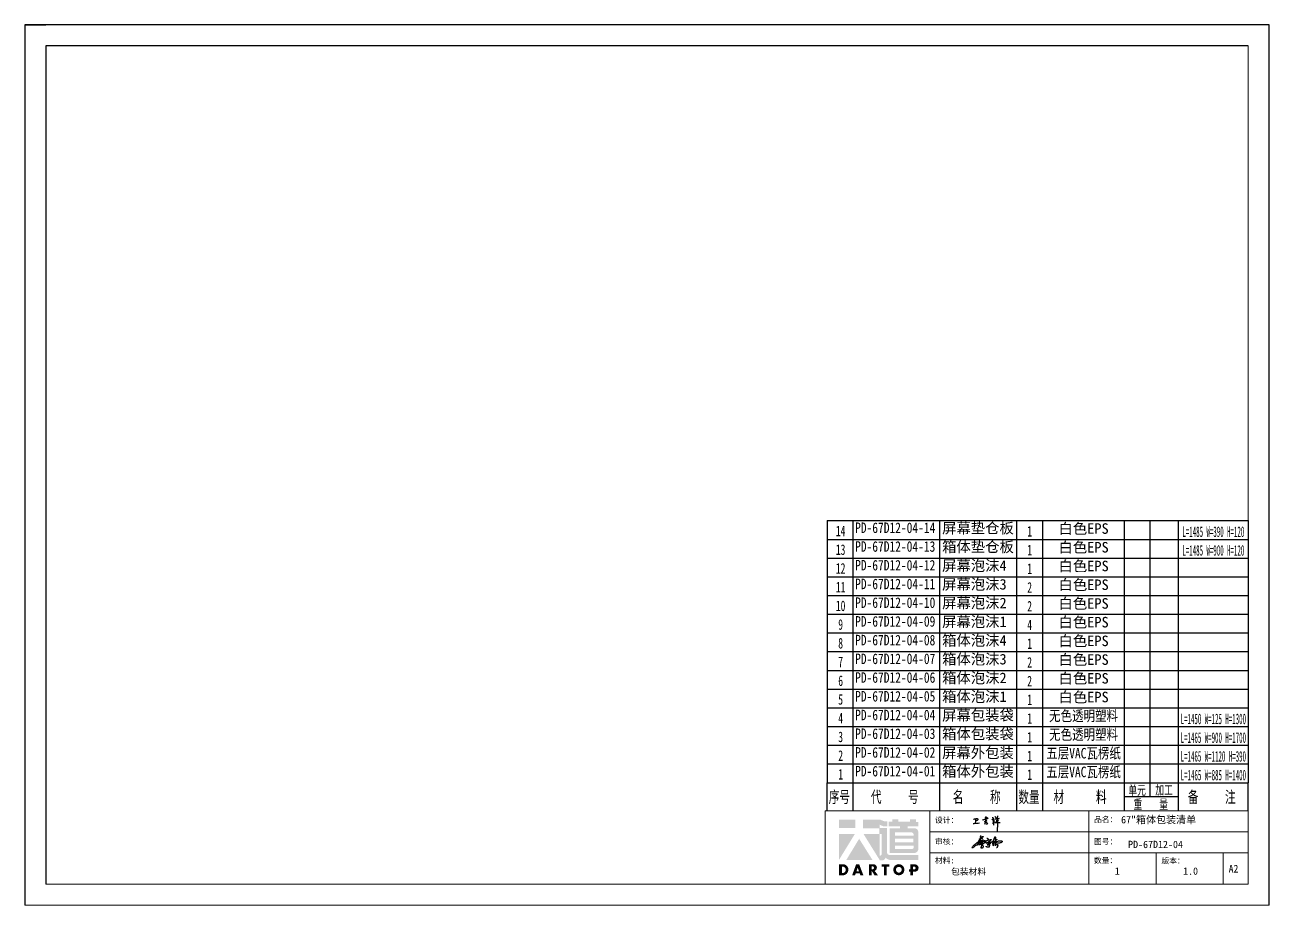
# Model space of a CAD drawing. Header units: millimetres. Extents: x 24940 to 42177, y -4545 to 14261.
# Drawn here: x 24940 to 34063, y 7810 to 14261 of the extents above; entities that cross this region are included whole.
import ezdxf
from ezdxf.enums import TextEntityAlignment as Align

# ---------------------------------------------------------------- set-up
doc = ezdxf.new("R2010")
doc.units = ezdxf.units.MM
for name, color, linetype in [('1轮廓实线层', 7, 'Continuous'), ('2细线层', 4, 'Continuous'), ('6文字层', 3, 'Continuous'), ('图框层', 7, 'Continuous')]:
    doc.layers.add(name, color=color, linetype=linetype)
doc.layers.add('A-TITLEBLOCK', color=7, linetype='Continuous', lineweight=18)
doc.styles.add('HZ', font='')
doc.styles.add('PC_TEXTSTYLE', font='', dxfattribs={"width": 0.8})
doc.styles.add('SLDTEXTSTYLE0', font='')
doc.styles.add('SLDTEXTSTYLE1', font='', dxfattribs={"width": 0.913})
doc.styles.get('HZ').set_extended_font_data('SimSun')
doc.styles.get('PC_TEXTSTYLE').set_extended_font_data('KaiTi_GB2312')
doc.styles.get('SLDTEXTSTYLE0').set_extended_font_data('KaiTi_GB2312')
doc.styles.get('SLDTEXTSTYLE1').set_extended_font_data('FangSong_GB2312')

# ---------------------------------------------------------------- blocks, each defined once
blk = doc.blocks.new('PC_MXB_BLOCK')
at = {"layer": '1轮廓实线层'}
for p, q in [((-180, 8), (-180, 0)), ((0, 8), (0, 0))]:
    blk.add_line(p, q, dxfattribs=at)
at = {"layer": '2细线层'}
for p, q in [((-180, 8), (0, 8)), ((-169, 8), (-169, 0)), ((-132, 8), (-132, 0)), ((-99, 8), (-99, 0)), ((-88, 8), (-88, 0)), ((-53, 8), (-53, 0)), ((-42, 8), (-42, 0)), ((-30, 8), (-30, 0)), ((-180, 0), (0, 0))]:
    blk.add_line(p, q, dxfattribs=at)
at = {"layer": '6文字层', "style": 'PC_TEXTSTYLE'}
for tag, width, p, p2 in [('序号', 0.769182, (-178.38, 1.35), (-170.09, 1.35)), ('代号', 3.14773, (-168.05, 1.35), (-134.11, 1.35)), ('名称', 2.802424, (-130.87, 1.2), (-100.28, 1.2)), ('数量', 0.817449, (-97.88, 1.2), (-89, 1.2)), ('材料', 2.943328, (-86.43, 1.01), (-54.3, 1.01)), ('单重', 0.854038, (-52.21, 0.89), (-43, 0.89)), ('总重', 0.958888, (-41.2, 1.27), (-30.86, 1.27)), ('备注', 2.494074, (-28.61, 1.02), (-1.16, 1.02))]:
    blk.add_attdef(tag, text='', height=4.5, dxfattribs=dict(at, width=width)).set_placement(p, p2, align=Align.FIT)
blk = doc.blocks.new('PC_MXBTITLERECORD')
at = {"layer": '1轮廓实线层'}
for p, q in [((-180, 0), (-180, 12)), ((0, 0), (0, 12))]:
    blk.add_line(p, q, dxfattribs=at)
at = {"layer": '2细线层'}
for p, q in [((-169, 12), (-169, 0)), ((-132, 12), (-132, 0)), ((-99, 12), (-99, 0)), ((-88, 12), (-88, 0)), ((-53, 12), (-53, 0)), ((-42, 12), (-42, 6)), ((-30, 12), (-30, 0)), ((-30, 6), (-53, 6))]:
    blk.add_line(p, q, dxfattribs=at)
at = {"style": 'PC_TEXTSTYLE', "flags": 1}
blk.add_attdef('Fo oFShowMe', (-53, 6), '', height=0.00000005, dxfattribs=at)
at = {"layer": '6文字层', "style": 'PC_TEXTSTYLE', "width": 0.667}
for s, height, p in [('单元', 4, (-47.45, 8.84)), ('加工', 4, (-35.96, 8.94)), ('序号', 5, (-174.77, 6)), ('代     号', 5, (-151.09, 6)), ('名     称', 5, (-116.06, 6)), ('数量', 5, (-93.71, 6)), ('材      料', 5, (-71.89, 6)), ('重    量', 4, (-41.65, 2.94)), ('备     注', 5, (-15.57, 6))]:
    blk.add_text(s, height=height, dxfattribs=at).set_placement(p, align=Align.MIDDLE)
blk = doc.blocks.new('Dartop Logo')
at = {"true_color": 0xc40018}
h = blk.add_hatch(color=12, dxfattribs=at)
h.set_gradient(color1=(196, 0, 24), color2=(196, 0, 24), tint=1)
h.paths.add_polyline_path([(30.39, -3.87), (33.08, -5.04), (35.99, -5.04), (35.99, -1.19), (33.59, -1.19), (30.46, 0.05), (17.94, 0.05), (17.94, -6.46), (30.12, -6.46), (30.12, -6.59), (30.12, -10.75), (18.31, -10.75), (30.46, -30.31), (32.87, -30.31, 0.279375), (34.63, -28.6), (34.63, -28.51), (34.84, -28.51, 0.143145), (38.15, -30.2), (59.27, -30.2), (59.27, -26.49), (38.06, -26.49, -0.414214), (35.75, -24.18), (35.75, -6.26), (30.39, -6.26)])
h.paths.add_polyline_path([(30.25, -10.84), (31.8, -10.84), (31.8, -26.02, -0.088936), (30.9, -26.94), (30.24, -26.94)], flags=16)
h = blk.add_hatch(color=12, dxfattribs=at)
h.set_gradient(color1=(196, 0, 24), color2=(196, 0, 24), tint=1)
h.paths.add_polyline_path([(59.24, -1.73), (57.36, -1.73), (57.36, 0.06), (53.06, 0.06), (53.06, -1.64), (44.29, -1.64), (44.29, 0.15), (39.7, 0.15), (39.7, -1.67), (37.16, -1.67), (37.16, -4.97), (45.54, -4.97), (45.54, -6.42), (37.73, -6.42), (37.73, -24.88), (56.26, -24.88, 0.414214), (59.15, -21.99), (59.15, -9.35, 0.414214), (56.26, -6.46), (51.36, -6.46), (51.36, -5.03), (59.24, -5.03)])
h.paths.add_polyline_path([(54.21, -9.59, -0.414214), (55.66, -11.04), (55.66, -12.1), (41.79, -12.1), (41.79, -9.59)], flags=16)
h.paths.add_polyline_path([(55.57, -14.33), (55.57, -17.01), (41.88, -17.01), (41.88, -14.33)], flags=16)
h.paths.add_polyline_path([(55.75, -19.43), (55.75, -20.57, -0.414214), (54.3, -22.02), (41.88, -22.02), (41.88, -19.43)], flags=16)
h = blk.add_hatch(color=12, dxfattribs=at)
h.set_gradient(color1=(196, 0, 24), color2=(196, 0, 24), tint=1)
h.paths.add_polyline_path([(12.18, 0), (0, 0), (0, -6.37), (12.18, -6.37)])
h = blk.add_hatch(color=12, dxfattribs=at)
h.set_gradient(color1=(196, 0, 24), color2=(196, 0, 24), tint=1)
h.paths.add_polyline_path([(11.79, -10.83), (0.03, -10.83), (0.03, -30.03)])
h = blk.add_hatch(color=12, dxfattribs=at)
h.set_gradient(color1=(196, 0, 24), color2=(196, 0, 24), tint=1)
h.paths.add_polyline_path([(15.05, -14.31), (5.44, -30.15), (25.01, -30.15)])
at = {"true_color": 0x646464}
h = blk.add_hatch(color=251, dxfattribs=at)
h.set_gradient(color1=(100, 100, 100), color2=(100, 100, 100), tint=1)
h.paths.add_polyline_path([(4.15, -33.43), (0.11, -33.43), (0.11, -41.5), (3.51, -41.5, 0.793016)])
h.paths.add_polyline_path([(3.57, -39.73), (2.16, -39.73), (2.16, -35.19), (3.42, -35.19, -0.671361)], flags=16)
h = blk.add_hatch(color=251, dxfattribs=at)
h.set_gradient(color1=(100, 100, 100), color2=(100, 100, 100), tint=1)
h.paths.add_polyline_path([(15.08, -33.36), (12.78, -33.36), (9.82, -41.51), (12, -41.51), (12.51, -40.06), (15.46, -40.06), (15.99, -41.52), (18.19, -41.52)])
h.paths.add_polyline_path([(14.9, -38.51), (13.07, -38.51), (13.97, -35.95)], flags=16)
h = blk.add_hatch(color=251, dxfattribs=at)
h.set_gradient(color1=(100, 100, 100), color2=(100, 100, 100), tint=1)
h.paths.add_polyline_path([(26.27, -33.36), (22.3, -33.36), (22.3, -41.51), (24.4, -41.51), (24.4, -38.28), (26.55, -41.54), (29.09, -41.54), (26.61, -38.3, 0.744055)])
h.paths.add_polyline_path([(24.38, -37.08), (24.38, -34.94), (25.32, -34.94, -0.796809), (25.3, -37.08)], flags=16)
h = blk.add_hatch(color=251, dxfattribs=at)
h.set_gradient(color1=(100, 100, 100), color2=(100, 100, 100), tint=1)
h.paths.add_polyline_path([(37.44, -33.4), (31.88, -33.4), (31.88, -35.16), (33.61, -35.16), (33.61, -41.52), (35.69, -41.52), (35.69, -35.16), (37.44, -35.16)])
h = blk.add_hatch(color=251, dxfattribs=at)
h.set_gradient(color1=(100, 100, 100), color2=(100, 100, 100), tint=1)
h.paths.add_polyline_path([(40.46, -37.41, 1), (48.83, -37.41, 1)])
h.paths.add_polyline_path([(46.8, -37.41, -1), (42.5, -37.41, -1)], flags=16)
h = blk.add_hatch(color=251, dxfattribs=at)
h.set_gradient(color1=(100, 100, 100), color2=(100, 100, 100), tint=1)
h.paths.add_polyline_path([(56.85, -33.38), (56.73, -33.38), (53.19, -33.38), (53.19, -37.19), (52.26, -37.19), (52.26, -38.73), (53.18, -38.73), (53.18, -41.5), (55.24, -41.5), (55.24, -38.72), (57.51, -38.72, 0.812304)])
h.paths.add_polyline_path([(55.21, -37.18), (55.21, -35.05), (56.39, -35.05, -0.778213), (56.27, -37.18)], flags=16)
blk = doc.blocks.new('DT-A2-TITLE')
for p, q in [((594, 420), (0, 420)), ((0, 420), (0, 420)), ((0, 420), (0, 0)), ((0, 420), (10, 420)), ((594, 0), (594, 420)), ((10, 410), (10, 10)), ((584, 410), (10, 410))]:
    blk.add_line(p, q)
at = {"layer": 'A-TITLEBLOCK', "color": 7}
for p, q in [((584, 410), (584, 10)), ((594, 0), (594, 297)), ((382, 10), (382, 45)), ((584, 45), (382, 45)), ((432, 45), (432, 10)), ((508, 45), (508, 10)), ((584, 35), (432, 35)), ((432, 25), (584.08, 25)), ((540, 10), (540, 25)), ((572, 10), (572, 25)), ((10, 10), (584, 10)), ((0, 0), (594, 0))]:
    blk.add_line(p, q, dxfattribs=at)
at = {"layer": 'A-TITLEBLOCK', "xscale": 0.6400000000000001, "yscale": 0.6400000000000001, "zscale": 0.6400000000000001}
blk.add_blockref('Dartop Logo', (388.65, 40.81), dxfattribs=at)
at = {"style": 'SLDTEXTSTYLE0'}
for tag, p, height in [('#设计', (451.96, 38.52), 3.5), ('#品名', (523.32, 37.95), 3.5), ('#审核', (451.99, 28.1), 3.5), ('#图号', (526.67, 27.2), 3.5), ('#数量', (520.33, 14.51), 3.5), ('#版本', (552.92, 14.47), 3.5), ('#材料说明', (442.15, 13.59), 3)]:
    blk.add_attdef(tag, p, '', height=height, dxfattribs=at)
at = {"layer": 'A-TITLEBLOCK', "color": 7, "attachment_point": 1}
for s, insert, char_height, style in [('设计：', (434.47, 41.87), 2.646, 'SLDTEXTSTYLE0'), ('品名：', (510.43, 42.19), 2.646, 'SLDTEXTSTYLE0'), ('审核：', (434.47, 31.64), 2.646, 'SLDTEXTSTYLE0'), ('图号：', (510.4, 31.66), 2.646, 'SLDTEXTSTYLE0'), ('材料:', (434.47, 22.62), 2.646, 'SLDTEXTSTYLE0'), ('数量：', (510.35, 22.64), 2.646, 'SLDTEXTSTYLE0'), ('版本：', (542.59, 22.48), 2.646, 'SLDTEXTSTYLE0'), ('A2', (574.7, 19.21), 3.704, 'SLDTEXTSTYLE1')]:
    blk.add_mtext(s, dxfattribs=dict(at, insert=insert, char_height=char_height, style=style))
blk = doc.blocks.new('h')
for p, q in [((20773.3, -2331.8), (20775.3, -2338.7)), ((20789.1, -2340.9), (20773.5, -2331.9)), ((20768.1, -2360.9), (20773, -2359.1)), ((20769.5, -2366.9), (20769.8, -2370.6)), ((20769.8, -2370.6), (20770.9, -2378)), ((20770.9, -2378), (20771.5, -2370.6)), ((20772.4, -2369.3), (20774.9, -2367.8)), ((20773, -2359.1), (20784.1, -2355.2)), ((20775.3, -2338.7), (20775.6, -2351.2)), ((20775.6, -2351.2), (20775.5, -2357.3)), ((20782.2, -2369.2), (20780, -2377.1)), ((20780, -2377.1), (20788.3, -2371.3)), ((20780.1, -2366.4), (20780.8, -2366.4)), ((20781.9, -2367.4), (20782.2, -2369.2)), ((20845.7, -2343.5), (20848.4, -2353)), ((20848.9, -2370.3), (20847.9, -2424)), ((20848.4, -2353), (20848.9, -2370.3))]:
    blk.add_line(p, q)
for points in [[(20816.8, -2335, -0.053561), (20819.6, -2336.1, -0.075272), (20821.3, -2337.3, -0.005295), (20822.5, -2338.5, -0.009337), (20823.1, -2339.1, -0.026146), (20823.7, -2339.8, -0.016644), (20824.5, -2340.9)], [(20832.1, -2329.2, -0.053561), (20834.9, -2330.3, -0.075272), (20836.7, -2331.5, -0.005295), (20837.8, -2332.6, -0.009337), (20838.5, -2333.3, -0.026146), (20839, -2334, -0.016644), (20839.8, -2335.1)], [(20847.6, -2340.2, 0.021784), (20849.6, -2335.9, 0.028296), (20850.8, -2332.4, 0.008136), (20851.9, -2328.2, 0.028913), (20852.2, -2327, 0.08193), (20852.1, -2325.9, 0.075058), (20851.7, -2324.7, 0.275043)], [(20696.6, -2372.4, 0.002073), (20710.6, -2371.9, 0.016137), (20719.6, -2371.3, 0.008314), (20736.9, -2369.3)], [(20699.1, -2348.2, -0.029745), (20704.6, -2345.4, -0.046842), (20708.4, -2344.2, -0.00919), (20714.3, -2343, -0.018517), (20717.2, -2342.5, -0.037841), (20720.3, -2342.4, -0.039541), (20723.2, -2342.8, -0.149785), (20726, -2344.3, -0.204935), (20726.9, -2346.6, -0.074872), (20726.5, -2348.3, -0.061615), (20725.6, -2350.3, -0.034204), (20723.8, -2352.6, -0.045776), (20722.3, -2354.1, -0.054985), (20720.4, -2355.3, -0.036348), (20717.3, -2356.5, -0.067752), (20715.7, -2356.8, -0.043553), (20713.2, -2356.7)], [(20755, -2351.9, -0.024077), (20759.9, -2350.1, -0.013147), (20768.7, -2346.5, -0.00522), (20775.4, -2344.1, -0.018517), (20777.3, -2343.4, -0.008274), (20786.3, -2341, -0.039541), (20788.3, -2340.8, -0.079216), (20789.4, -2341, -0.204935)], [(20813.5, -2350.1, 0.007348), (20815.9, -2348.7, 0.008421), (20818, -2347.3, 0.009459), (20819.7, -2346.2, -0.016325), (20820.7, -2345.5, -0.173771), (20821.8, -2345.3, -0.085159), (20823.9, -2346, -0.125883), (20826, -2347.9, -0.160659), (20826.6, -2350.1, -0.010447), (20826.5, -2352.3, -0.008247), (20826.2, -2355.1, -0.002698), (20825.3, -2374, 0.001562), (20823.9, -2383.7, 0.016137)], [(20836, -2343.7, -0.02797), (20842.1, -2342.6, -0.048868), (20845.6, -2342.2, -0.00919), (20851.1, -2341.4, -0.018517), (20853.9, -2341.1, -0.037841), (20856.7, -2341.2, -0.039541), (20859.4, -2341.6, -0.018282), (20840.6, -2354.7, -0.000937)]]:
    blk.add_lwpolyline(points, format="xyb")
for points in [[(20711.3, -2343.5), (20711.3, -2343.5), (20711.5, -2355.8), (20710.7, -2368), (20710.6, -2371.9)], [(20821.5, -2350.6), (20822.4, -2359.2), (20822.2, -2364.9), (20821.7, -2369), (20821.3, -2376.3), (20823.6, -2368.5), (20827.2, -2366.3), (20829.5, -2366.3)], [(20840.6, -2354.7), (20850, -2354.7), (20855, -2354.3), (20845.9, -2361.1), (20840.5, -2364), (20833, -2367.5), (20863.2, -2367.4), (20865.9, -2367.3)]]:
    blk.add_lwpolyline(points)
for centre, radius, start, end in [((20773.7, -2371.2), 2.3, 121.9907, 163.60158), ((20787.5, -2406), 40.3, 100.61827, 108.24823), ((20780.8, -2367.6), 1.15, 9.4675, 90)]:
    blk.add_arc(centre, radius, start, end)
blk = doc.blocks.new('CAIYUQIANG')
for p, q in [((27667.4, -25044.9), (27665.3, -25046.6)), ((27675.7, -25037.4), (27665.9, -25043)), ((27665.9, -25043), (27677.3, -25038.1)), ((27670.6, -25042.2), (27667.4, -25044.9)), ((27670.4, -25028.6), (27669.5, -25034.5)), ((27669.5, -25034.5), (27670.5, -25036.5)), ((27670.5, -25036.5), (27674.7, -25033.4)), ((27677.3, -25038.1), (27670.6, -25042.2)), ((27673.6, -25046.3), (27677.4, -25044.5)), ((27674.7, -25033.4), (27678, -25031.9)), ((27679.9, -25033), (27675.7, -25037.4)), ((27677.4, -25044.5), (27680, -25043.8)), ((27678, -25031.9), (27679.7, -25031.6)), ((27679.7, -25031.6), (27680.1, -25032.2)), ((27680.1, -25032.2), (27679.9, -25033)), ((27680, -25043.8), (27681.2, -25043.8)), ((27681.2, -25044.7), (27680.6, -25045.9)), ((27681.2, -25043.8), (27681.2, -25044.7)), ((27698.2, -25045), (27699.9, -25044.7)), ((27699.9, -25044.7), (27702.8, -25044)), ((27702.8, -25044), (27704.8, -25043.7)), ((27704.8, -25043.7), (27707, -25043.4)), ((27707, -25043.4), (27708, -25043.4)), ((27708, -25043.4), (27709, -25043.5)), ((27710.1, -25044), (27708, -25045.9)), ((27709, -25043.5), (27709.7, -25043.8)), ((27709.7, -25043.8), (27710.1, -25044)), ((27718.5, -25046), (27720.2, -25040.9)), ((27720.2, -25040.9), (27720.7, -25039.5)), ((27720.7, -25039.5), (27721.2, -25038)), ((27721.2, -25038), (27721.6, -25036.6)), ((27721.6, -25036.6), (27722.4, -25034.9)), ((27722.4, -25034.9), (27723.3, -25033.3)), ((27723.3, -25033.3), (27723.8, -25032.7)), ((27723.8, -25032.7), (27724.4, -25032.7)), ((27724.2, -25041.9), (27724, -25042.9)), ((27724, -25042.9), (27724, -25043.8)), ((27724, -25043.8), (27724.5, -25044.5)), ((27724.7, -25038.7), (27724.2, -25041.9)), ((27724.4, -25032.7), (27724.8, -25033.4)), ((27724.5, -25044.5), (27724.9, -25044.1)), ((27724.9, -25037.3), (27724.7, -25038.7)), ((27724.8, -25033.4), (27725.1, -25034.5)), ((27725.1, -25035.4), (27724.9, -25037.3)), ((27724.9, -25044.1), (27726.2, -25043.2)), ((27725.1, -25034.5), (27725.1, -25035.4)), ((27726.2, -25043.2), (27727.3, -25042.5)), ((27727.3, -25042.5), (27728.7, -25041.6)), ((27728.8, -25044.9), (27727.7, -25045.8)), ((27728.7, -25041.6), (27729.4, -25041.6)), ((27729.8, -25043.2), (27728.8, -25044.9)), ((27729.4, -25041.6), (27729.8, -25042.2)), ((27729.8, -25042.2), (27729.8, -25043.2)), ((27639.2, -25074.1), (27639.8, -25072.4)), ((27640.1, -25074.1), (27639.2, -25074.1)), ((27639.8, -25072.4), (27641, -25070.5)), ((27641.8, -25073.4), (27640.1, -25074.1)), ((27641, -25070.5), (27642.4, -25068.7)), ((27643.4, -25072.1), (27641.8, -25073.4)), ((27642.4, -25068.7), (27644.1, -25066.6)), ((27645.7, -25070.6), (27643.4, -25072.1)), ((27644.1, -25066.6), (27646.1, -25064.4)), ((27649.4, -25068), (27645.7, -25070.6)), ((27646.1, -25064.4), (27648.2, -25062.5)), ((27648.2, -25062.5), (27649.9, -25061)), ((27653.3, -25065.6), (27649.4, -25068)), ((27649.9, -25061), (27651.9, -25059.4)), ((27651.9, -25059.4), (27654.7, -25057.2)), ((27656.6, -25063.3), (27653.3, -25065.6)), ((27654.7, -25057.2), (27656.5, -25055.9)), ((27656.5, -25055.9), (27658.3, -25054.6)), ((27659.8, -25060.4), (27656.6, -25063.3)), ((27658.3, -25054.6), (27659.6, -25053.7)), ((27659.6, -25053.7), (27662.2, -25052.1)), ((27660.6, -25059.8), (27659.8, -25060.4)), ((27663.6, -25056.9), (27660.6, -25059.8)), ((27662.2, -25052.1), (27664.9, -25050.5)), ((27662.9, -25048.8), (27669.7, -25045.8)), ((27663.2, -25048.6), (27662.9, -25048.8)), ((27663.6, -25048.1), (27663.2, -25048.6)), ((27665.3, -25046.6), (27663.6, -25048.1)), ((27666.3, -25053.5), (27663.6, -25056.9)), ((27664.9, -25050.5), (27668.5, -25048.7)), ((27667.5, -25060.4), (27664.9, -25062)), ((27664.9, -25062.9), (27667.7, -25061.6)), ((27664.9, -25062), (27664.9, -25062.9)), ((27668.2, -25051.4), (27666.3, -25053.5)), ((27670.3, -25058.4), (27667.5, -25060.4)), ((27667.7, -25061.6), (27670.5, -25060.2)), ((27670.9, -25048.6), (27668.2, -25051.4)), ((27668.5, -25048.7), (27673.6, -25046.3)), ((27668.6, -25056), (27674.9, -25053.6)), ((27672.1, -25054.2), (27668.6, -25056)), ((27669.7, -25045.8), (27671.3, -25045.2)), ((27672, -25057.1), (27670.3, -25058.4)), ((27670.5, -25060.2), (27673.3, -25059)), ((27671.5, -25047.3), (27670.9, -25048.6)), ((27671.2, -25051), (27679.4, -25049.8)), ((27674.1, -25050.1), (27671.2, -25051)), ((27671.3, -25045.2), (27672.1, -25045.7)), ((27672.1, -25046.2), (27671.5, -25047.3)), ((27672.5, -25060.1), (27671.9, -25060.4)), ((27671.9, -25060.4), (27674.3, -25061.5)), ((27673.8, -25055.8), (27672, -25057.1)), ((27672.1, -25045.7), (27672.1, -25046.2)), ((27675.9, -25052.3), (27672.1, -25054.2)), ((27673.8, -25059.6), (27672.5, -25060.1)), ((27672.7, -25072.4), (27673.6, -25068.9)), ((27672.7, -25073.7), (27672.7, -25072.4)), ((27672.9, -25074.4), (27672.7, -25073.7)), ((27673.5, -25075.1), (27672.9, -25074.4)), ((27673.3, -25059), (27675.5, -25058)), ((27674.1, -25075.4), (27673.5, -25075.1)), ((27673.6, -25068.9), (27674.3, -25066.8)), ((27676.2, -25054), (27673.8, -25055.8)), ((27675.2, -25059.1), (27673.8, -25059.6)), ((27676.5, -25048.8), (27674.1, -25050.1)), ((27675, -25075.4), (27674.1, -25075.4)), ((27674.3, -25061.5), (27677.2, -25063.7)), ((27674.3, -25066.8), (27675.3, -25065)), ((27674.9, -25053.6), (27676.8, -25053.2)), ((27676.4, -25074.9), (27675, -25075.4)), ((27677.8, -25058), (27675.2, -25059.1)), ((27675.3, -25065), (27676.4, -25063.4)), ((27675.5, -25058), (27677.9, -25056.9)), ((27678.6, -25051.7), (27675.9, -25052.3)), ((27677.2, -25053.4), (27676.2, -25054)), ((27676.4, -25063.4), (27677.5, -25061.9)), ((27677.2, -25074.4), (27676.4, -25074.9)), ((27679.1, -25047.4), (27676.5, -25048.8)), ((27676.8, -25053.2), (27677.2, -25053.4)), ((27677.2, -25063.7), (27678.8, -25065.4)), ((27678.3, -25073.5), (27677.2, -25074.4)), ((27677.5, -25061.9), (27679.6, -25059.6)), ((27679, -25057.7), (27677.8, -25058)), ((27677.9, -25056.9), (27680, -25056.9)), ((27679.1, -25072.5), (27678.3, -25073.5)), ((27683.3, -25050.5), (27678.6, -25051.7)), ((27678.8, -25065.4), (27679.4, -25066.6)), ((27680, -25057.5), (27679, -25057.7)), ((27680.6, -25045.9), (27679.1, -25047.4)), ((27679.8, -25071), (27679.1, -25072.5)), ((27679.4, -25049.8), (27681.5, -25049.6)), ((27679.4, -25066.6), (27679.9, -25067.9)), ((27679.6, -25059.6), (27680.6, -25058.4)), ((27680, -25070), (27679.8, -25071)), ((27679.9, -25067.9), (27680, -25069)), ((27680, -25056.9), (27680.5, -25057.1)), ((27680.5, -25057.1), (27680, -25057.5)), ((27680, -25069), (27680, -25070)), ((27680.6, -25058.4), (27681.3, -25057.6)), ((27681.3, -25057.6), (27682.9, -25055.7)), ((27681.5, -25049.6), (27682.7, -25049.7)), ((27682.7, -25049.7), (27683.3, -25050.5)), ((27682.9, -25055.7), (27683.9, -25054.7)), ((27683.9, -25054.7), (27684.6, -25054)), ((27684.6, -25054), (27685.6, -25053.1)), ((27685.6, -25053.1), (27686, -25048.7)), ((27686, -25048.7), (27686.1, -25046.8)), ((27686.1, -25046.8), (27686.2, -25045.4)), ((27686.2, -25045.4), (27686.3, -25045)), ((27686.3, -25045), (27686.6, -25045)), ((27686.6, -25045), (27686.7, -25045.1)), ((27686.7, -25045.1), (27686.9, -25049.2)), ((27686.9, -25049.2), (27686.9, -25051.7)), ((27686.9, -25051.7), (27686.9, -25054.8)), ((27686.9, -25054.8), (27686.9, -25055.8)), ((27686.9, -25055.8), (27687, -25056.5)), ((27687, -25056.5), (27687.2, -25056.9)), ((27687.2, -25056.9), (27687.5, -25056.9)), ((27687.5, -25056.9), (27687.8, -25056.5)), ((27687.8, -25056.5), (27688, -25055.9)), ((27688, -25055.9), (27688.6, -25054.6)), ((27688.6, -25054.6), (27689.1, -25053.3)), ((27689.1, -25053.3), (27689.5, -25052.1)), ((27689.5, -25052.1), (27690.2, -25050.1)), ((27690.2, -25050.1), (27690.5, -25049.4)), ((27690.5, -25049.4), (27691.2, -25048.7)), ((27691, -25067.9), (27690.7, -25067.5)), ((27691.8, -25068.5), (27691, -25067.9)), ((27691.2, -25048.7), (27693.8, -25046.9)), ((27692.9, -25069.4), (27691.8, -25068.5)), ((27692.5, -25055.7), (27691.9, -25055.8)), ((27691.9, -25055.8), (27691.9, -25056.2)), ((27691.9, -25056.2), (27693.4, -25056.2)), ((27693.9, -25055.2), (27692.5, -25055.7)), ((27694, -25070.3), (27692.9, -25069.4)), ((27693.4, -25056.2), (27695.2, -25055.9)), ((27693.8, -25046.9), (27694.7, -25046.4)), ((27697.3, -25053.7), (27693.9, -25055.2)), ((27695.5, -25070.9), (27694, -25070.3)), ((27694.7, -25046.4), (27695.8, -25045.9)), ((27695.5, -25062.1), (27695, -25062.5)), ((27695, -25062.5), (27695, -25062.8)), ((27695, -25062.8), (27695.4, -25063)), ((27695.2, -25055.9), (27696.4, -25055.5)), ((27695.4, -25063), (27696.6, -25063)), ((27696.5, -25061.2), (27695.5, -25062.1)), ((27697.1, -25071.4), (27695.5, -25070.9)), ((27695.8, -25045.9), (27698.2, -25045)), ((27696.4, -25055.5), (27698.6, -25054.5)), ((27698, -25059.9), (27696.5, -25061.2)), ((27696.6, -25063), (27698.7, -25062.4)), ((27699, -25071.4), (27697.1, -25071.4)), ((27700.1, -25052.2), (27697.3, -25053.7)), ((27700.7, -25057.4), (27698, -25059.9)), ((27698.6, -25054.5), (27700.1, -25053.8)), ((27698.7, -25062.4), (27701.9, -25060.7)), ((27700.5, -25071.4), (27699, -25071.4)), ((27703.1, -25050.1), (27700.1, -25052.2)), ((27700.1, -25053.8), (27701.4, -25053.2)), ((27701.7, -25070.7), (27700.5, -25071.4)), ((27703.2, -25055.4), (27700.7, -25057.4)), ((27701.4, -25053.2), (27703, -25052.5)), ((27702.4, -25068.8), (27701.7, -25070.7)), ((27701.9, -25060.7), (27705, -25058.6)), ((27702.9, -25065), (27702.4, -25068.8)), ((27703, -25063.9), (27702.9, -25065)), ((27703, -25052.5), (27704.6, -25051.8)), ((27703.4, -25059.2), (27703, -25063.9)), ((27705.3, -25048.2), (27703.1, -25050.1)), ((27705.1, -25053.8), (27703.2, -25055.4)), ((27703.5, -25058.1), (27703.4, -25059.2)), ((27703.9, -25057), (27703.5, -25058.1)), ((27704.3, -25056.3), (27703.9, -25057)), ((27704.9, -25055.3), (27704.3, -25056.3)), ((27704.6, -25051.8), (27705.9, -25051.1)), ((27705.1, -25055), (27704.9, -25055.3)), ((27705, -25058.6), (27706.4, -25057.7)), ((27706, -25052.8), (27705.1, -25053.8)), ((27706.3, -25055), (27705.1, -25055)), ((27708, -25045.9), (27705.3, -25048.2)), ((27705.9, -25051.1), (27706.4, -25051.1)), ((27706.6, -25051.6), (27706, -25052.8)), ((27706.8, -25055.3), (27706.3, -25055)), ((27706.4, -25051.1), (27706.6, -25051.6)), ((27706.4, -25057.7), (27707.4, -25057)), ((27707.5, -25055.8), (27706.8, -25055.3)), ((27707.4, -25057), (27707.8, -25056.8)), ((27707.8, -25056.8), (27707.5, -25055.8)), ((27710, -25054.2), (27711.2, -25052.7)), ((27711.2, -25052.7), (27712.6, -25051.4)), ((27712.6, -25051.4), (27713.4, -25050.9)), ((27713.4, -25050.9), (27714.2, -25050.8)), ((27713.7, -25060.6), (27714.5, -25059.1)), ((27714, -25059.3), (27713.7, -25060.1)), ((27713.7, -25060.1), (27713.7, -25060.6)), ((27714.3, -25058.6), (27714, -25059.3)), ((27714.2, -25050.8), (27715, -25050.8)), ((27715, -25056.9), (27714.3, -25058.6)), ((27714.5, -25059.1), (27715.1, -25058.3)), ((27715, -25050.8), (27715.4, -25050.8)), ((27715.5, -25055.4), (27715, -25056.9)), ((27715.1, -25058.3), (27715.6, -25057.9)), ((27715.4, -25050.8), (27715.6, -25051)), ((27715.9, -25053.9), (27715.5, -25055.4)), ((27715.6, -25051), (27715.8, -25051.2)), ((27715.6, -25057.9), (27716.2, -25057.8)), ((27715.8, -25051.2), (27715.9, -25051.2)), ((27715.9, -25051.2), (27716, -25051.4)), ((27716, -25053.3), (27715.9, -25053.9)), ((27716, -25051.4), (27716, -25051.4)), ((27716, -25051.4), (27716, -25051.5)), ((27716, -25051.5), (27716.1, -25051.6)), ((27716.1, -25052.4), (27716, -25053.3)), ((27716.1, -25051.6), (27716.1, -25051.8)), ((27716.1, -25051.8), (27716.1, -25052.4)), ((27716.2, -25057.8), (27716.9, -25057.9)), ((27716.6, -25063.7), (27716.8, -25062.6)), ((27716.6, -25064.9), (27716.6, -25063.7)), ((27717, -25065.4), (27716.6, -25064.9)), ((27716.8, -25062.6), (27717, -25060.1)), ((27716.9, -25057.9), (27717.2, -25058.1)), ((27717, -25060.1), (27717.1, -25058.6)), ((27718.3, -25066.4), (27717, -25065.4)), ((27717.1, -25058.6), (27717.2, -25057.5)), ((27717.2, -25057.5), (27717.7, -25052.4)), ((27717.2, -25058.1), (27717.6, -25058.7)), ((27717.6, -25058.7), (27717.6, -25060.8)), ((27717.6, -25060.8), (27717.6, -25062.5)), ((27717.6, -25062.5), (27717.7, -25064.3)), ((27717.7, -25050), (27718.5, -25046)), ((27717.7, -25052.4), (27717.7, -25050)), ((27717.7, -25064.3), (27717.7, -25065.5)), ((27717.7, -25065.5), (27718.3, -25066.4)), ((27719, -25056.7), (27720.6, -25055.2)), ((27719, -25056.7), (27720.6, -25055.4)), ((27720.6, -25055.4), (27719, -25056.7)), ((27719.4, -25056.1), (27719, -25056.7)), ((27720.3, -25054.8), (27719.4, -25056.1)), ((27721, -25053.7), (27720.3, -25054.8)), ((27720.6, -25055.2), (27721.9, -25054.1)), ((27722.6, -25051.2), (27721, -25053.7)), ((27721.8, -25052.4), (27722.1, -25051.2)), ((27721.9, -25054.1), (27721.8, -25052.4)), ((27721.9, -25054.1), (27723.5, -25052.8)), ((27722.2, -25054.5), (27721.9, -25054.1)), ((27722.1, -25051.2), (27722.6, -25049.3)), ((27723.2, -25055.7), (27722.2, -25054.5)), ((27722.6, -25049.3), (27723.4, -25048.2)), ((27723.9, -25049.1), (27722.6, -25051.2)), ((27725.1, -25056.1), (27723.2, -25055.7)), ((27723.4, -25048.2), (27724, -25048.2)), ((27723.5, -25052.8), (27725.7, -25051.8)), ((27724.9, -25047.9), (27723.9, -25049.1)), ((27724, -25048.2), (27725, -25049.3)), ((27724.3, -25057.3), (27724.1, -25059.8)), ((27724.1, -25059.8), (27724.2, -25062.5)), ((27724.2, -25062.5), (27724.5, -25063.9)), ((27724.8, -25054.3), (27724.3, -25057.3)), ((27724.3, -25057.3), (27724.3, -25057.3)), ((27724.5, -25063.9), (27726.1, -25063.8)), ((27726, -25051.7), (27724.6, -25052.3)), ((27724.6, -25052.3), (27724.8, -25054.3)), ((27726.1, -25047), (27724.9, -25047.9)), ((27725, -25049.3), (27726, -25051.7)), ((27728.6, -25056.9), (27725.1, -25056.1)), ((27725.7, -25051.8), (27728.1, -25050.8)), ((27727.7, -25045.8), (27726.1, -25047)), ((27726.1, -25063.8), (27727.2, -25062.4)), ((27727.2, -25062.4), (27728.7, -25061.7)), ((27728.1, -25050.8), (27730.4, -25049.9)), ((27731.5, -25056.9), (27728.6, -25056.9)), ((27728.7, -25061.7), (27730.6, -25061.7)), ((27729.9, -25073.7), (27728.8, -25073.7)), ((27730.7, -25072), (27729.9, -25073.7)), ((27730.4, -25049.9), (27734.3, -25049)), ((27730.6, -25061.7), (27732.5, -25061.7)), ((27732.4, -25068.5), (27730.7, -25072)), ((27734.6, -25056.9), (27731.5, -25056.9)), ((27733.1, -25067), (27732.4, -25068.5)), ((27732.5, -25061.7), (27734, -25062.9)), ((27734, -25064.2), (27733.1, -25067)), ((27734, -25062.9), (27734, -25064.2)), ((27734.3, -25049), (27736.4, -25048.5)), ((27736.4, -25056.9), (27734.6, -25056.9)), ((27736.4, -25048.5), (27738, -25048.5)), ((27737.5, -25056.9), (27736.4, -25056.9)), ((27739.9, -25056.2), (27737.5, -25056.9)), ((27738, -25048.5), (27741.4, -25048.2)), ((27742.8, -25055.5), (27739.9, -25056.2)), ((27741.4, -25048.2), (27743.3, -25048.1)), ((27745.3, -25054.8), (27742.8, -25055.5)), ((27743.3, -25048.1), (27745.9, -25048.1)), ((27747, -25053.9), (27745.3, -25054.8)), ((27745.9, -25048.1), (27747.9, -25048.3)), ((27749, -25052.8), (27747, -25053.9)), ((27747.9, -25048.3), (27749.6, -25048.7)), ((27749.8, -25051.7), (27749, -25052.8)), ((27749.6, -25048.7), (27750.5, -25049.8)), ((27750.6, -25050.8), (27749.8, -25051.7)), ((27750.5, -25049.8), (27750.6, -25050.8))]:
    blk.add_line(p, q)
blk.add_lwpolyline([(27694.2, -25038.4, -0.053561), (27695.8, -25039, -0.075272), (27696.8, -25039.7, -0.005295), (27697.5, -25040.4, -0.009337), (27697.9, -25040.8, -0.026146), (27698.2, -25041.2, -0.016644), (27698.7, -25041.9)], format="xyb")

msp = doc.modelspace()

# ---------------------------------------------------------------- block references
ref = msp.add_blockref('DT-A2-TITLE', (24939.619, 7810.178), dxfattribs=dict(xscale=15.36, yscale=15.36, zscale=15.36))
ref.add_attrib('#材料说明', '包装材料', dxfattribs={"height": 46.08, "style": 'HZ'}).set_placement((31731.023, 8018.86), align=Align.BOTTOM_LEFT)
ref.add_attrib('#品名', '67"箱体包装清单', dxfattribs={"height": 53.76, "style": 'HZ'}).set_placement((32977.849, 8393.089), align=Align.BOTTOM_LEFT)
ref.add_attrib('#图号', 'PD-67D12-04', (33029.293, 8228.045), dxfattribs={"height": 53.76, "style": 'SLDTEXTSTYLE0'})
ref.add_attrib('#数量', '1', (32931.886, 8033.119), dxfattribs={"height": 53.76, "style": 'SLDTEXTSTYLE0'})
ref.add_attrib('#版本', '1.0', (33432.545, 8032.422), dxfattribs={"height": 53.76, "style": 'SLDTEXTSTYLE0'})
at = {"color": 0, "xscale": 1.171408422012166, "yscale": 1.171408422012166, "zscale": 1.171408422012166}
msp.add_blockref('h', (7648.302, 11188.224), dxfattribs=at)
at = {"xscale": 2, "yscale": 2, "zscale": 2}
msp.add_blockref('CAIYUQIANG', (-23393.835, 58377.149), dxfattribs=at)
at = {"layer": '图框层'}
ref = msp.add_blockref('PC_MXB_BLOCK', (33909.859, 10490.938), dxfattribs=dict(at, xscale=17.15137563541217, yscale=17.15137563541217, zscale=17.15137563541217))
ref.add_attrib('材料', '白色EPS', dxfattribs={"layer": '6文字层', "height": 77.1812, "style": 'HZ'}).set_placement((32702.94, 10508.266), align=Align.BOTTOM_CENTER)
ref.add_attrib('代号', 'PD-67D12-04-14', dxfattribs={"layer": '6文字层', "height": 77.18119, "style": 'HZ', "width": 0.8}).set_placement((31027.625, 10514.073), align=Align.BOTTOM_LEFT)
ref.add_attrib('序号', '14', dxfattribs={"layer": '6文字层', "height": 77.1812, "style": 'PC_TEXTSTYLE', "width": 0.667}).set_placement((30921.489, 10514.073), align=Align.CENTER)
ref.add_attrib('名称', '屏幕垫仓板', dxfattribs={"layer": '6文字层', "height": 77.1812, "style": 'HZ'}).set_placement((31665.315, 10511.442), align=Align.BOTTOM_LEFT)
ref.add_attrib('数量', '1', dxfattribs={"layer": '6文字层', "height": 77.181, "style": 'PC_TEXTSTYLE', "width": 0.667}).set_placement((32307.236, 10511.442), align=Align.CENTER)
ref.add_attrib('备注', 'L=1485 W=390 H=120', dxfattribs={"layer": '6文字层', "height": 77.18119, "style": 'PC_TEXTSTYLE', "width": 0.4}).set_placement((33654.556, 10508.512), align=Align.CENTER)
ref = msp.add_blockref('PC_MXB_BLOCK', (33909.859, 10353.727), dxfattribs=dict(at, xscale=17.15137563541217, yscale=17.15137563541217, zscale=17.15137563541217))
ref.add_attrib('材料', '白色EPS', dxfattribs={"layer": '6文字层', "height": 77.1812, "style": 'HZ'}).set_placement((32702.94, 10371.055), align=Align.BOTTOM_CENTER)
ref.add_attrib('代号', 'PD-67D12-04-13', dxfattribs={"layer": '6文字层', "height": 77.18119, "style": 'HZ', "width": 0.8}).set_placement((31027.625, 10376.862), align=Align.BOTTOM_LEFT)
ref.add_attrib('序号', '13', dxfattribs={"layer": '6文字层', "height": 77.1812, "style": 'PC_TEXTSTYLE', "width": 0.667}).set_placement((30921.489, 10376.862), align=Align.CENTER)
ref.add_attrib('名称', '箱体垫仓板', dxfattribs={"layer": '6文字层', "height": 77.1812, "style": 'HZ'}).set_placement((31665.315, 10374.231), align=Align.BOTTOM_LEFT)
ref.add_attrib('数量', '1', dxfattribs={"layer": '6文字层', "height": 77.181, "style": 'PC_TEXTSTYLE', "width": 0.667}).set_placement((32307.236, 10374.231), align=Align.CENTER)
ref.add_attrib('备注', 'L=1485 W=900 H=120', dxfattribs={"layer": '6文字层', "height": 77.18119, "style": 'PC_TEXTSTYLE', "width": 0.4}).set_placement((33654.556, 10371.301), align=Align.CENTER)
ref = msp.add_blockref('PC_MXB_BLOCK', (33909.859, 10216.516), dxfattribs=dict(at, xscale=17.15137563541217, yscale=17.15137563541217, zscale=17.15137563541217))
ref.add_attrib('材料', '白色EPS', dxfattribs={"layer": '6文字层', "height": 77.1812, "style": 'HZ'}).set_placement((32702.94, 10233.844), align=Align.BOTTOM_CENTER)
ref.add_attrib('代号', 'PD-67D12-04-12', dxfattribs={"layer": '6文字层', "height": 77.18119, "style": 'HZ', "width": 0.8}).set_placement((31027.625, 10239.651), align=Align.BOTTOM_LEFT)
ref.add_attrib('序号', '12', dxfattribs={"layer": '6文字层', "height": 77.1812, "style": 'PC_TEXTSTYLE', "width": 0.667}).set_placement((30921.489, 10239.651), align=Align.CENTER)
ref.add_attrib('名称', '屏幕泡沫4', dxfattribs={"layer": '6文字层', "height": 77.1812, "style": 'HZ'}).set_placement((31665.315, 10237.02), align=Align.BOTTOM_LEFT)
ref.add_attrib('数量', '1', dxfattribs={"layer": '6文字层', "height": 77.181, "style": 'PC_TEXTSTYLE', "width": 0.667}).set_placement((32307.236, 10237.02), align=Align.CENTER)
ref = msp.add_blockref('PC_MXB_BLOCK', (33909.859, 10079.305), dxfattribs=dict(at, xscale=17.15137563541217, yscale=17.15137563541217, zscale=17.15137563541217))
ref.add_attrib('材料', '白色EPS', dxfattribs={"layer": '6文字层', "height": 77.1812, "style": 'HZ'}).set_placement((32702.94, 10096.633), align=Align.BOTTOM_CENTER)
ref.add_attrib('代号', 'PD-67D12-04-11', dxfattribs={"layer": '6文字层', "height": 77.18119, "style": 'HZ', "width": 0.8}).set_placement((31027.625, 10102.44), align=Align.BOTTOM_LEFT)
ref.add_attrib('序号', '11', dxfattribs={"layer": '6文字层', "height": 77.1812, "style": 'PC_TEXTSTYLE', "width": 0.667}).set_placement((30921.489, 10102.44), align=Align.CENTER)
ref.add_attrib('名称', '屏幕泡沫3', dxfattribs={"layer": '6文字层', "height": 77.1812, "style": 'HZ'}).set_placement((31665.315, 10099.809), align=Align.BOTTOM_LEFT)
ref.add_attrib('数量', '2', dxfattribs={"layer": '6文字层', "height": 77.181, "style": 'PC_TEXTSTYLE', "width": 0.667}).set_placement((32307.236, 10099.809), align=Align.CENTER)
ref = msp.add_blockref('PC_MXB_BLOCK', (33909.859, 9942.093), dxfattribs=dict(at, xscale=17.15137563541217, yscale=17.15137563541217, zscale=17.15137563541217))
ref.add_attrib('材料', '白色EPS', dxfattribs={"layer": '6文字层', "height": 77.1812, "style": 'HZ'}).set_placement((32702.94, 9959.422), align=Align.BOTTOM_CENTER)
ref.add_attrib('代号', 'PD-67D12-04-10', dxfattribs={"layer": '6文字层', "height": 77.18119, "style": 'HZ', "width": 0.8}).set_placement((31027.625, 9965.229), align=Align.BOTTOM_LEFT)
ref.add_attrib('序号', '10', dxfattribs={"layer": '6文字层', "height": 77.1812, "style": 'PC_TEXTSTYLE', "width": 0.667}).set_placement((30921.489, 9965.229), align=Align.CENTER)
ref.add_attrib('名称', '屏幕泡沫2', dxfattribs={"layer": '6文字层', "height": 77.1812, "style": 'HZ'}).set_placement((31665.315, 9962.598), align=Align.BOTTOM_LEFT)
ref.add_attrib('数量', '2', dxfattribs={"layer": '6文字层', "height": 77.181, "style": 'PC_TEXTSTYLE', "width": 0.667}).set_placement((32307.236, 9962.598), align=Align.CENTER)
ref = msp.add_blockref('PC_MXB_BLOCK', (33909.859, 9804.882), dxfattribs=dict(at, xscale=17.15137563541217, yscale=17.15137563541217, zscale=17.15137563541217))
ref.add_attrib('材料', '白色EPS', dxfattribs={"layer": '6文字层', "height": 77.1812, "style": 'HZ'}).set_placement((32702.94, 9822.211), align=Align.BOTTOM_CENTER)
ref.add_attrib('代号', 'PD-67D12-04-09', dxfattribs={"layer": '6文字层', "height": 77.18119, "style": 'HZ', "width": 0.8}).set_placement((31027.625, 9828.018), align=Align.BOTTOM_LEFT)
ref.add_attrib('序号', '9', dxfattribs={"layer": '6文字层', "height": 77.181, "style": 'PC_TEXTSTYLE', "width": 0.667}).set_placement((30921.489, 9828.018), align=Align.CENTER)
ref.add_attrib('名称', '屏幕泡沫1', dxfattribs={"layer": '6文字层', "height": 77.1812, "style": 'HZ'}).set_placement((31665.315, 9825.387), align=Align.BOTTOM_LEFT)
ref.add_attrib('数量', '4', dxfattribs={"layer": '6文字层', "height": 77.181, "style": 'PC_TEXTSTYLE', "width": 0.667}).set_placement((32307.236, 9825.387), align=Align.CENTER)
ref = msp.add_blockref('PC_MXB_BLOCK', (33909.859, 9667.671), dxfattribs=dict(at, xscale=17.15137563541217, yscale=17.15137563541217, zscale=17.15137563541217))
ref.add_attrib('材料', '白色EPS', dxfattribs={"layer": '6文字层', "height": 77.1812, "style": 'HZ'}).set_placement((32702.94, 9685), align=Align.BOTTOM_CENTER)
ref.add_attrib('代号', 'PD-67D12-04-08', dxfattribs={"layer": '6文字层', "height": 77.18119, "style": 'HZ', "width": 0.8}).set_placement((31027.625, 9690.807), align=Align.BOTTOM_LEFT)
ref.add_attrib('序号', '8', dxfattribs={"layer": '6文字层', "height": 77.181, "style": 'PC_TEXTSTYLE', "width": 0.667}).set_placement((30921.489, 9690.807), align=Align.CENTER)
ref.add_attrib('名称', '箱体泡沫4', dxfattribs={"layer": '6文字层', "height": 77.1812, "style": 'HZ'}).set_placement((31665.315, 9688.176), align=Align.BOTTOM_LEFT)
ref.add_attrib('数量', '1', dxfattribs={"layer": '6文字层', "height": 77.181, "style": 'PC_TEXTSTYLE', "width": 0.667}).set_placement((32307.236, 9688.176), align=Align.CENTER)
ref = msp.add_blockref('PC_MXB_BLOCK', (33909.859, 9530.46), dxfattribs=dict(at, xscale=17.15137563541217, yscale=17.15137563541217, zscale=17.15137563541217))
ref.add_attrib('材料', '白色EPS', dxfattribs={"layer": '6文字层', "height": 77.1812, "style": 'HZ'}).set_placement((32702.94, 9547.789), align=Align.BOTTOM_CENTER)
ref.add_attrib('代号', 'PD-67D12-04-07', dxfattribs={"layer": '6文字层', "height": 77.18119, "style": 'HZ', "width": 0.8}).set_placement((31027.625, 9553.596), align=Align.BOTTOM_LEFT)
ref.add_attrib('序号', '7', dxfattribs={"layer": '6文字层', "height": 77.181, "style": 'PC_TEXTSTYLE', "width": 0.667}).set_placement((30921.489, 9553.596), align=Align.CENTER)
ref.add_attrib('名称', '箱体泡沫3', dxfattribs={"layer": '6文字层', "height": 77.1812, "style": 'HZ'}).set_placement((31665.315, 9550.965), align=Align.BOTTOM_LEFT)
ref.add_attrib('数量', '2', dxfattribs={"layer": '6文字层', "height": 77.181, "style": 'PC_TEXTSTYLE', "width": 0.667}).set_placement((32307.236, 9550.965), align=Align.CENTER)
ref = msp.add_blockref('PC_MXB_BLOCK', (33909.859, 9393.249), dxfattribs=dict(at, xscale=17.15137563541217, yscale=17.15137563541217, zscale=17.15137563541217))
ref.add_attrib('材料', '白色EPS', dxfattribs={"layer": '6文字层', "height": 77.1812, "style": 'HZ'}).set_placement((32702.94, 9410.578), align=Align.BOTTOM_CENTER)
ref.add_attrib('代号', 'PD-67D12-04-06', dxfattribs={"layer": '6文字层', "height": 77.18119, "style": 'HZ', "width": 0.8}).set_placement((31027.625, 9416.385), align=Align.BOTTOM_LEFT)
ref.add_attrib('序号', '6', dxfattribs={"layer": '6文字层', "height": 77.181, "style": 'PC_TEXTSTYLE', "width": 0.667}).set_placement((30921.489, 9416.385), align=Align.CENTER)
ref.add_attrib('名称', '箱体泡沫2', dxfattribs={"layer": '6文字层', "height": 77.1812, "style": 'HZ'}).set_placement((31665.315, 9413.754), align=Align.BOTTOM_LEFT)
ref.add_attrib('数量', '2', dxfattribs={"layer": '6文字层', "height": 77.181, "style": 'PC_TEXTSTYLE', "width": 0.667}).set_placement((32307.236, 9413.754), align=Align.CENTER)
ref = msp.add_blockref('PC_MXB_BLOCK', (33909.859, 9256.038), dxfattribs=dict(at, xscale=17.15137563541217, yscale=17.15137563541217, zscale=17.15137563541217))
ref.add_attrib('材料', '白色EPS', dxfattribs={"layer": '6文字层', "height": 77.1812, "style": 'HZ'}).set_placement((32702.94, 9273.367), align=Align.BOTTOM_CENTER)
ref.add_attrib('代号', 'PD-67D12-04-05', dxfattribs={"layer": '6文字层', "height": 77.18119, "style": 'HZ', "width": 0.8}).set_placement((31027.625, 9279.174), align=Align.BOTTOM_LEFT)
ref.add_attrib('序号', '5', dxfattribs={"layer": '6文字层', "height": 77.181, "style": 'PC_TEXTSTYLE', "width": 0.667}).set_placement((30921.489, 9279.174), align=Align.CENTER)
ref.add_attrib('名称', '箱体泡沫1', dxfattribs={"layer": '6文字层', "height": 77.1812, "style": 'HZ'}).set_placement((31665.315, 9276.543), align=Align.BOTTOM_LEFT)
ref.add_attrib('数量', '1', dxfattribs={"layer": '6文字层', "height": 77.181, "style": 'PC_TEXTSTYLE', "width": 0.667}).set_placement((32307.236, 9276.543), align=Align.CENTER)
ref = msp.add_blockref('PC_MXB_BLOCK', (33909.859, 9118.827), dxfattribs=dict(at, xscale=17.15137563541217, yscale=17.15137563541217, zscale=17.15137563541217))
ref.add_attrib('材料', '无色透明塑料', dxfattribs={"layer": '6文字层', "height": 77.1812, "style": 'HZ', "width": 0.8}).set_placement((32702.94, 9136.156), align=Align.BOTTOM_CENTER)
ref.add_attrib('代号', 'PD-67D12-04-04', dxfattribs={"layer": '6文字层', "height": 77.18119, "style": 'HZ', "width": 0.8}).set_placement((31027.625, 9141.963), align=Align.BOTTOM_LEFT)
ref.add_attrib('序号', '4', dxfattribs={"layer": '6文字层', "height": 77.181, "style": 'PC_TEXTSTYLE', "width": 0.667}).set_placement((30921.489, 9141.963), align=Align.CENTER)
ref.add_attrib('名称', '屏幕包装袋', dxfattribs={"layer": '6文字层', "height": 77.1812, "style": 'HZ'}).set_placement((31665.315, 9139.332), align=Align.BOTTOM_LEFT)
ref.add_attrib('数量', '1', dxfattribs={"layer": '6文字层', "height": 77.181, "style": 'PC_TEXTSTYLE', "width": 0.667}).set_placement((32307.236, 9139.332), align=Align.CENTER)
ref.add_attrib('备注', 'L=1450 W=125 H=1300', dxfattribs={"layer": '6文字层', "height": 77.18119, "style": 'PC_TEXTSTYLE', "width": 0.4}).set_placement((33654.556, 9136.402), align=Align.CENTER)
ref = msp.add_blockref('PC_MXB_BLOCK', (33909.859, 8981.616), dxfattribs=dict(at, xscale=17.15137563541217, yscale=17.15137563541217, zscale=17.15137563541217))
ref.add_attrib('材料', '无色透明塑料', dxfattribs={"layer": '6文字层', "height": 77.1812, "style": 'HZ', "width": 0.8}).set_placement((32702.94, 8998.945), align=Align.BOTTOM_CENTER)
ref.add_attrib('代号', 'PD-67D12-04-03', dxfattribs={"layer": '6文字层', "height": 77.18119, "style": 'HZ', "width": 0.8}).set_placement((31027.625, 9004.752), align=Align.BOTTOM_LEFT)
ref.add_attrib('序号', '3', dxfattribs={"layer": '6文字层', "height": 77.181, "style": 'PC_TEXTSTYLE', "width": 0.667}).set_placement((30921.489, 9004.752), align=Align.CENTER)
ref.add_attrib('名称', '箱体包装袋', dxfattribs={"layer": '6文字层', "height": 77.1812, "style": 'HZ'}).set_placement((31665.315, 9002.121), align=Align.BOTTOM_LEFT)
ref.add_attrib('数量', '1', dxfattribs={"layer": '6文字层', "height": 77.181, "style": 'PC_TEXTSTYLE', "width": 0.667}).set_placement((32307.236, 9002.121), align=Align.CENTER)
ref.add_attrib('备注', 'L=1465 W=900 H=1700', dxfattribs={"layer": '6文字层', "height": 77.18119, "style": 'PC_TEXTSTYLE', "width": 0.4}).set_placement((33654.556, 8999.191), align=Align.CENTER)
ref = msp.add_blockref('PC_MXB_BLOCK', (33909.859, 8844.405), dxfattribs=dict(at, xscale=17.15137563541217, yscale=17.15137563541217, zscale=17.15137563541217))
ref.add_attrib('材料', '五层VAC瓦楞纸', dxfattribs={"layer": '6文字层', "height": 77.1812, "style": 'HZ', "width": 0.8}).set_placement((32702.94, 8861.734), align=Align.BOTTOM_CENTER)
ref.add_attrib('代号', 'PD-67D12-04-02', dxfattribs={"layer": '6文字层', "height": 77.18119, "style": 'HZ', "width": 0.8}).set_placement((31027.625, 8867.541), align=Align.BOTTOM_LEFT)
ref.add_attrib('序号', '2', dxfattribs={"layer": '6文字层', "height": 77.181, "style": 'PC_TEXTSTYLE', "width": 0.667}).set_placement((30921.489, 8867.541), align=Align.CENTER)
ref.add_attrib('名称', '屏幕外包装', dxfattribs={"layer": '6文字层', "height": 77.1812, "style": 'HZ'}).set_placement((31665.315, 8864.91), align=Align.BOTTOM_LEFT)
ref.add_attrib('数量', '1', dxfattribs={"layer": '6文字层', "height": 77.181, "style": 'PC_TEXTSTYLE', "width": 0.667}).set_placement((32307.236, 8864.91), align=Align.CENTER)
ref.add_attrib('备注', 'L=1465 W=1120 H=390', dxfattribs={"layer": '6文字层', "height": 77.18119, "style": 'PC_TEXTSTYLE', "width": 0.4}).set_placement((33654.556, 8861.98), align=Align.CENTER)
ref = msp.add_blockref('PC_MXB_BLOCK', (33909.859, 8707.194), dxfattribs=dict(at, xscale=17.15137563541217, yscale=17.15137563541217, zscale=17.15137563541217))
ref.add_attrib('材料', '五层VAC瓦楞纸', dxfattribs={"layer": '6文字层', "height": 77.1812, "style": 'HZ', "width": 0.8}).set_placement((32702.94, 8724.523), align=Align.BOTTOM_CENTER)
ref.add_attrib('代号', 'PD-67D12-04-01', dxfattribs={"layer": '6文字层', "height": 77.18119, "style": 'HZ', "width": 0.8}).set_placement((31027.625, 8730.33), align=Align.BOTTOM_LEFT)
ref.add_attrib('序号', '1', dxfattribs={"layer": '6文字层', "height": 77.181, "style": 'PC_TEXTSTYLE', "width": 0.667}).set_placement((30921.489, 8730.33), align=Align.CENTER)
ref.add_attrib('名称', '箱体外包装', dxfattribs={"layer": '6文字层', "height": 77.1812, "style": 'HZ'}).set_placement((31665.315, 8727.699), align=Align.BOTTOM_LEFT)
ref.add_attrib('数量', '1', dxfattribs={"layer": '6文字层', "height": 77.181, "style": 'PC_TEXTSTYLE', "width": 0.667}).set_placement((32307.236, 8727.699), align=Align.CENTER)
ref.add_attrib('备注', 'L=1465 W=885 H=1400', dxfattribs={"layer": '6文字层', "height": 77.18119, "style": 'PC_TEXTSTYLE', "width": 0.4}).set_placement((33654.556, 8724.769), align=Align.CENTER)
at = {"layer": '图框层', "xscale": 17.15137563541217, "yscale": 17.15137563541217, "zscale": 17.15137563541217}
msp.add_blockref('PC_MXBTITLERECORD', (33909.859, 8501.378), dxfattribs=at)

doc.saveas('drawing.dxf')
